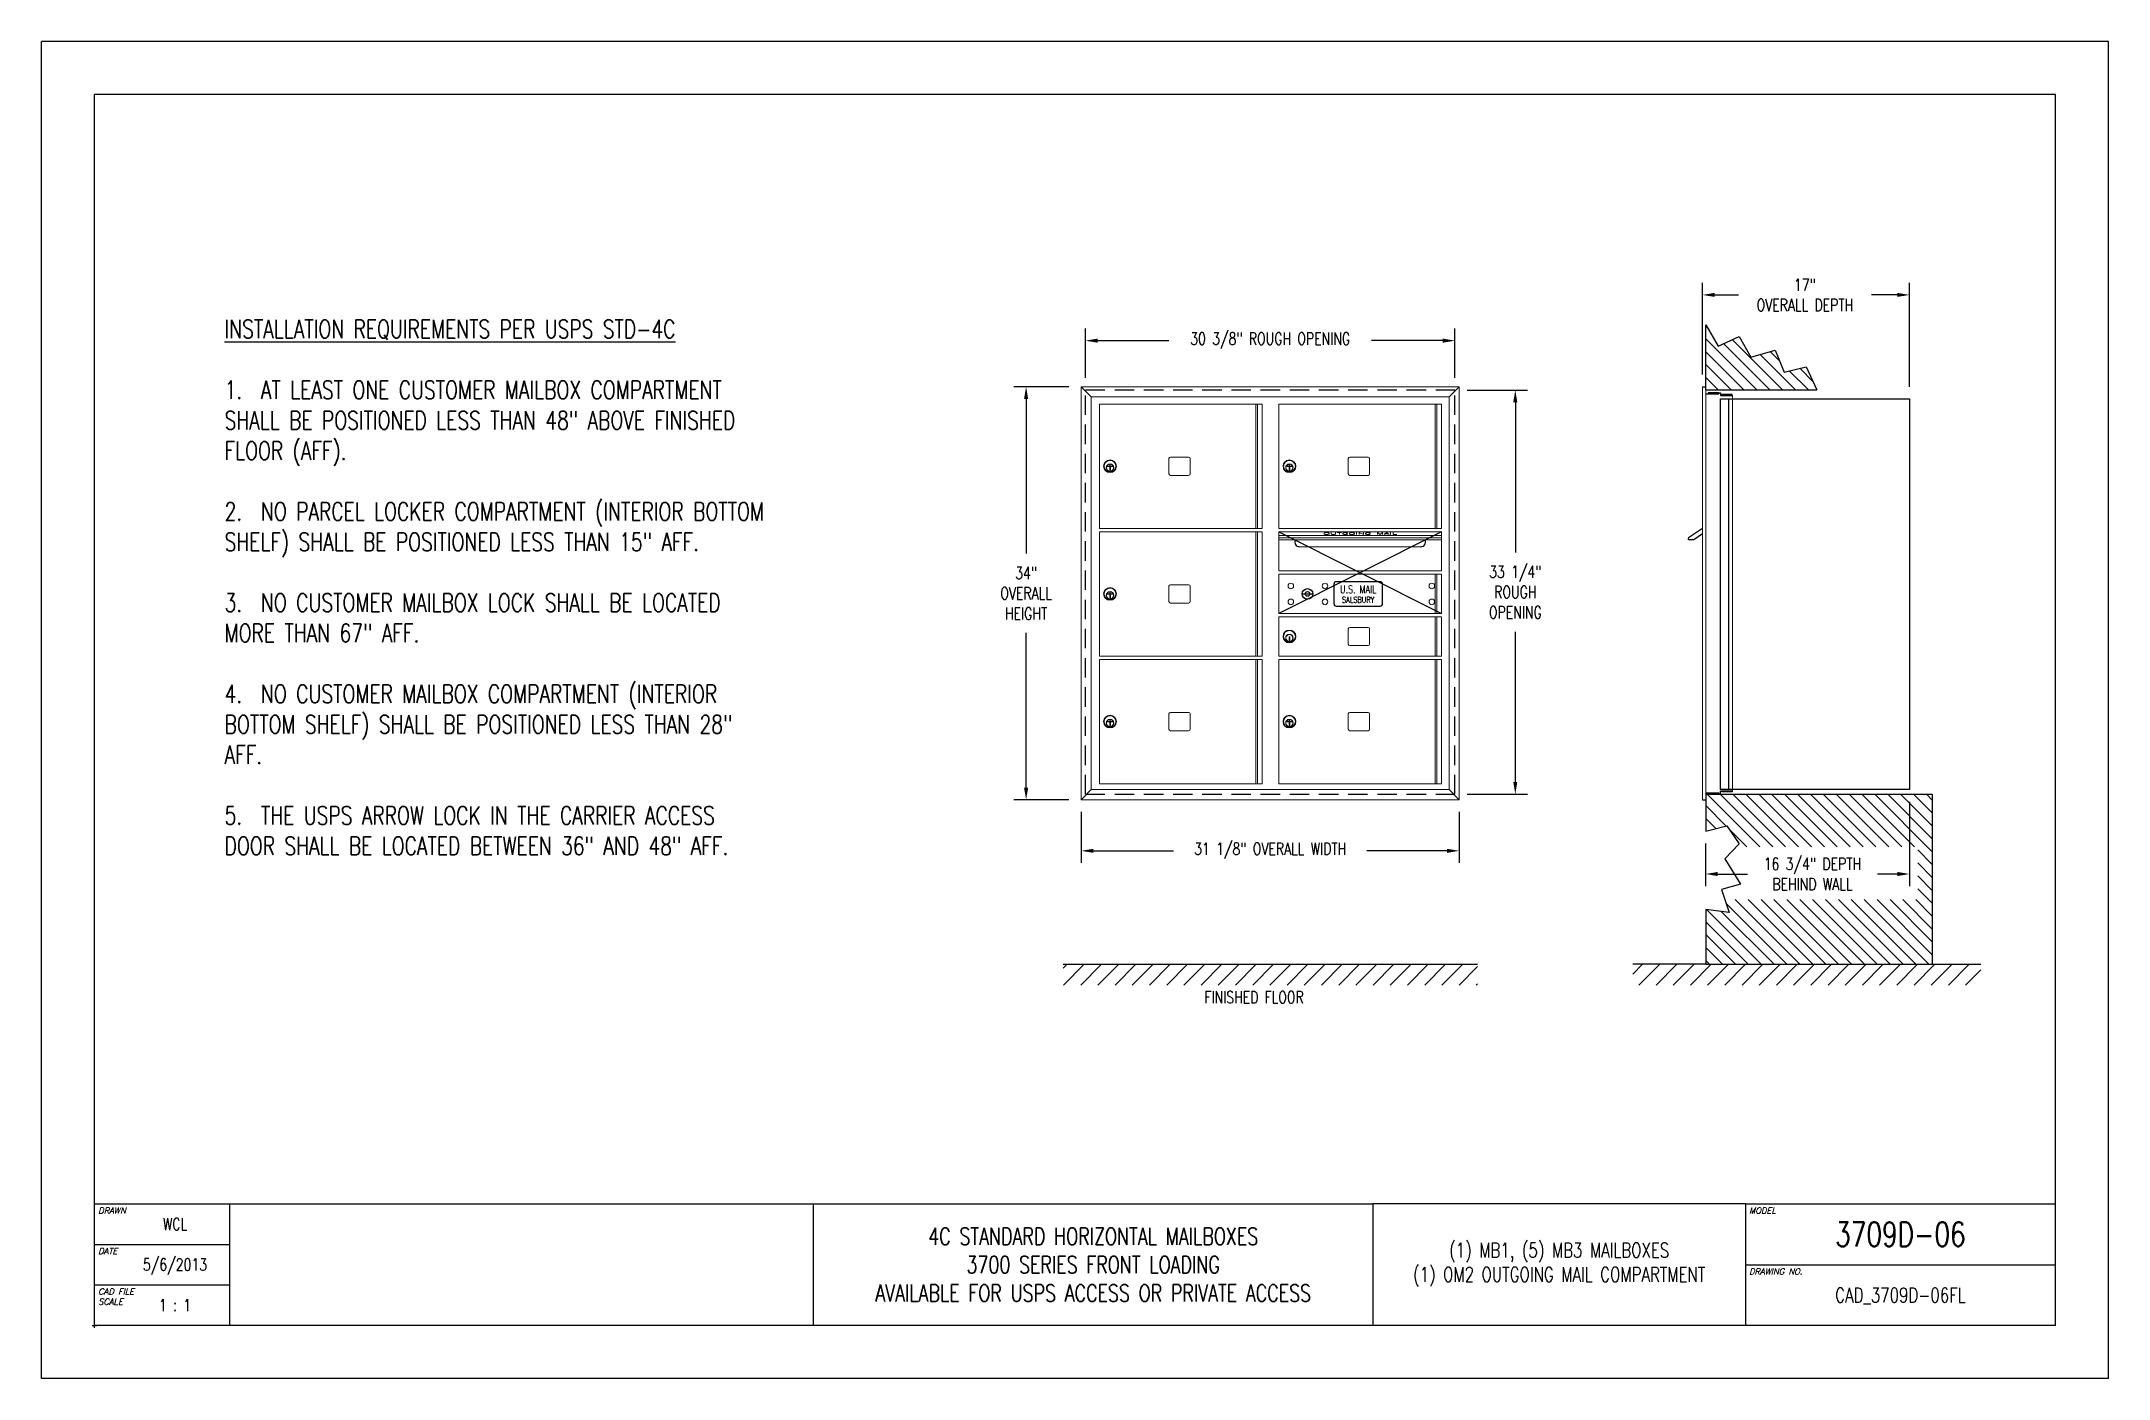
# Model space of a CAD drawing. Header units: inches. Extents: x 0 to 170, y 0 to 110.
import ezdxf
from ezdxf.enums import TextEntityAlignment as Align

# ---------------------------------------------------------------- set-up
doc = ezdxf.new("R2010")
doc.units = ezdxf.units.IN
doc.header["$MEASUREMENT"] = 0
doc.header["$PDMODE"] = 2
doc.header["$PDSIZE"] = 0.2
doc.linetypes.add('HIDDEN', pattern=[0.075, 0.05, -0.025])
doc.styles.add('Simplex Italic', font='SIMPLEX.shx', dxfattribs={"oblique": 15, "height": 3})
doc.styles.add('SQUASHED', font='simplex.shx', dxfattribs={"width": 4})
doc.styles.get("Standard").update_dxf_attribs({"font": 'simplex.shx', "width": 0.75})
doc.dimstyles.get("Standard").update_dxf_attribs({"dimtxt": 1, "dimasz": 1, "dimexe": 1, "dimexo": 1, "dimgap": 1, "dimtad": 0, "dimtih": 1, "dimtoh": 1, "dimdec": 3, "dimzin": 0, "dimdsep": 46, "dimlunit": 5, "dimtxsty": 'Standard', "dimcen": 0, "dimadec": 0, "dimazin": 0, "dimtfac": 1, "dimtdec": 3, "dimtofl": 0, "dimtmove": 0, "dimatfit": 3, "dimfxl": 1, "dimfrac": 2, "dimtolj": 1, "dimtzin": 0, "dimarcsym": 0})

# ---------------------------------------------------------------- blocks, each defined once
blk = doc.blocks.new('*D1')
at = {"color": 0, "lineweight": -2, "transparency": 16777216}
for p, q in [((136.6, 82.59), (136.6, 90.14)), ((153.62, 81.58), (153.62, 90.14)), ((137.6, 89.14), (139.56, 89.14)), ((152.62, 89.14), (150.49, 89.14))]:
    blk.add_line(p, q, dxfattribs=at)
at = {"color": 0, "lineweight": -3, "transparency": 16777216}
for points in [[(137.6, 89.31), (137.6, 88.98), (136.6, 89.14)], [(152.62, 89.31), (152.62, 88.98), (153.62, 89.14)]]:
    blk.add_solid(points, dxfattribs=at)
at = {"layer": 'Defpoints', "color": 0, "lineweight": -3, "transparency": 16777216}
for p in [(153.62, 89.14), (136.6, 81.59), (153.62, 80.58)]:
    blk.add_point(p, dxfattribs=at)
at = {"color": 0, "lineweight": -3, "transparency": 16777216, "insert": (145.02, 89.14), "char_height": 1, "attachment_point": 5}
blk.add_mtext('\\A1;17"\\POVERALL DEPTH', dxfattribs=at)
blk = doc.blocks.new('*D2')
at = {"color": 0, "lineweight": -2, "transparency": 16777216}
for p, q in [((153.62, 47.45), (153.62, 40.51)), ((136.86, 44.03), (136.86, 40.51)), ((137.86, 41.51), (140.29, 41.51)), ((152.62, 41.51), (151, 41.51))]:
    blk.add_line(p, q, dxfattribs=at)
at = {"color": 0, "lineweight": -3, "transparency": 16777216}
for points in [[(137.86, 41.68), (137.86, 41.34), (136.86, 41.51)], [(152.62, 41.68), (152.62, 41.34), (153.62, 41.51)]]:
    blk.add_solid(points, dxfattribs=at)
at = {"layer": 'Defpoints', "color": 0, "lineweight": -3, "transparency": 16777216}
for p in [(153.62, 48.45), (136.86, 45.03), (153.62, 41.51)]:
    blk.add_point(p, dxfattribs=at)
at = {"color": 0, "lineweight": -3, "transparency": 16777216, "insert": (145.64, 41.51), "char_height": 1, "attachment_point": 5}
blk.add_mtext('\\A1;16 3/4" DEPTH\\PBEHIND WALL', dxfattribs=at)
blk = doc.blocks.new('*D3')
at = {"color": 0, "lineweight": -2, "transparency": 16777216}
for p, q in [((84.5, 81.59), (79.98, 81.59)), ((80.98, 80.59), (80.98, 67.86)), ((80.98, 48.62), (80.98, 61.34)), ((84.5, 47.62), (79.98, 47.62))]:
    blk.add_line(p, q, dxfattribs=at)
at = {"color": 0, "lineweight": -3, "transparency": 16777216}
for points in [[(80.81, 80.59), (81.15, 80.59), (80.98, 81.59)], [(80.81, 48.62), (81.15, 48.62), (80.98, 47.62)]]:
    blk.add_solid(points, dxfattribs=at)
at = {"layer": 'Defpoints', "color": 0, "lineweight": -3, "transparency": 16777216}
for p in [(85.5, 81.59), (80.98, 47.62), (85.5, 47.62)]:
    blk.add_point(p, dxfattribs=at)
at = {"color": 0, "lineweight": -3, "transparency": 16777216, "insert": (80.98, 64.6), "char_height": 1, "attachment_point": 5}
blk.add_mtext('\\A1;34"\\POVERALL\\PHEIGHT', dxfattribs=at)
blk = doc.blocks.new('*D4')
at = {"color": 0, "lineweight": -2, "transparency": 16777216}
for p, q in [((85.5, 46.62), (85.5, 42.42)), ((116.6, 46.62), (116.6, 42.42)), ((86.5, 43.42), (93.11, 43.42)), ((115.6, 43.42), (109, 43.42))]:
    blk.add_line(p, q, dxfattribs=at)
at = {"color": 0, "lineweight": -3, "transparency": 16777216}
for points in [[(86.5, 43.58), (86.5, 43.25), (85.5, 43.42)], [(115.6, 43.58), (115.6, 43.25), (116.6, 43.42)]]:
    blk.add_solid(points, dxfattribs=at)
at = {"layer": 'Defpoints', "color": 0, "lineweight": -3, "transparency": 16777216}
for p in [(85.5, 47.62), (116.6, 47.62), (116.6, 43.42)]:
    blk.add_point(p, dxfattribs=at)
at = {"color": 0, "lineweight": -3, "transparency": 16777216, "insert": (101.05, 43.42), "char_height": 1, "attachment_point": 5}
blk.add_mtext('\\A1;31 1/8" OVERALL WIDTH', dxfattribs=at)
blk = doc.blocks.new('*D5')
at = {"color": 0, "lineweight": -2, "transparency": 16777216}
for p, q in [((85.86, 82.32), (85.86, 86.38)), ((86.86, 85.38), (92.71, 85.38)), ((115.24, 85.38), (109.39, 85.38)), ((116.24, 82.32), (116.24, 86.38))]:
    blk.add_line(p, q, dxfattribs=at)
at = {"color": 0, "lineweight": -3, "transparency": 16777216}
for points in [[(86.86, 85.55), (86.86, 85.21), (85.86, 85.38)], [(115.24, 85.55), (115.24, 85.21), (116.24, 85.38)]]:
    blk.add_solid(points, dxfattribs=at)
at = {"layer": 'Defpoints', "color": 0, "lineweight": -3, "transparency": 16777216}
for p in [(116.24, 85.38), (85.86, 81.32), (116.24, 81.32)]:
    blk.add_point(p, dxfattribs=at)
at = {"color": 0, "lineweight": -3, "transparency": 16777216, "insert": (101.05, 85.38), "char_height": 1, "attachment_point": 5}
blk.add_mtext('\\A1;30 3/8" ROUGH OPENING', dxfattribs=at)
blk = doc.blocks.new('*D6')
at = {"color": 0, "lineweight": -2, "transparency": 16777216}
for p, q in [((117.24, 81.32), (122.21, 81.32)), ((121.21, 80.32), (121.21, 67.96)), ((121.21, 49.07), (121.21, 61.44)), ((117.24, 48.07), (122.21, 48.07))]:
    blk.add_line(p, q, dxfattribs=at)
at = {"color": 0, "lineweight": -3, "transparency": 16777216}
for points in [[(121.04, 80.32), (121.37, 80.32), (121.21, 81.32)], [(121.04, 49.07), (121.37, 49.07), (121.21, 48.07)]]:
    blk.add_solid(points, dxfattribs=at)
at = {"layer": 'Defpoints', "color": 0, "lineweight": -3, "transparency": 16777216}
for p in [(116.24, 81.32), (116.24, 48.07), (121.21, 48.07)]:
    blk.add_point(p, dxfattribs=at)
at = {"color": 0, "lineweight": -3, "transparency": 16777216, "insert": (121.21, 64.7), "char_height": 1, "attachment_point": 5}
blk.add_mtext('\\A1;33 1/4"\\PROUGH\\POPENING', dxfattribs=at)

msp = doc.modelspace()

# ---------------------------------------------------------------- hatches: boundary and pattern name
at = {"lineweight": -3}
h = msp.add_hatch(dxfattribs=at)
h.set_pattern_fill('ANSI31', color=256, scale=6, angle=90, style=0)
h.set_pattern_definition([(135, (-1592.3547, -330.9679), (-0.5303301, -0.5303301), [])])
h.paths.add_polyline_path([(140.5763, 84.0116), (139.6144, 85.713), (137.8756, 84.9363), (136.865, 86.6746), (136.865, 81.3237), (146.0074, 81.3237), (145.1267, 83.2349), (143.3139, 82.791), (142.574, 84.6034)])
h = msp.add_hatch(dxfattribs=at)
h.set_pattern_fill('ANSI31', color=256, scale=6, angle=90, style=0)
h.set_pattern_definition([(135, (-1592.3547, -309.9679), (-0.5303301, -0.5303301), [])])
h.paths.add_polyline_path([(136.865, 48.0737), (136.865, 47.6167), (136.865, 45.0332), (138.6064, 45.4677), (139.606, 43.989), (139.3722, 43.7391), (154.3008, 43.7391), (154.3008, 39.4012), (138.4392, 39.4012), (138.7877, 38.3385), (136.865, 38.5952), (136.865, 34.0837), (155.5, 34.0837), (155.5, 48.0737)])
h = msp.add_hatch(dxfattribs=at)
h.set_pattern_fill('ANSI31', scale=8, style=0)
h.set_pattern_definition([(45, (-1411.8278, -177.9914), (-0.7071068, 0.7071068), [])])
h.paths.add_polyline_path([(118.1, 32.3733), (118.1, 34.0837), (84.0404, 34.0837), (84.0404, 32.3733)])
h = msp.add_hatch(dxfattribs=at)
h.set_pattern_fill('ANSI31', scale=8, style=0)
h.set_pattern_definition([(45, (-1425.3278, -177.9914), (-0.7071068, 0.7071068), [])])
h.paths.add_polyline_path([(130.865, 34.0837), (130.865, 32.3733), (159.5, 32.3733), (159.5, 34.0837), (153.5, 34.0837), (136.865, 34.0837)])

# ---------------------------------------------------------------- linework, layer by layer
at = {"color": 7}
for p, q in [((170, 110), (0, 110)), ((0, 0), (0, 110)), ((170, 0), (170, 110)), ((165.625, 105.625), (4.375, 105.625)), ((4.375, 4.375), (4.375, 105.625)), ((165.625, 4.375), (165.625, 105.625)), ((15.505, 4.375), (15.505, 14.375)), ((63.5, 4.375), (63.5, 14.375)), ((4.375, 11.045), (15.505, 11.045)), ((140.125, 9.375), (165.625, 9.375)), ((4.375, 7.715), (15.505, 7.715)), ((165.625, 4.375), (4.375, 4.375)), ((170, 0), (0, 0))]:
    msp.add_line(p, q, dxfattribs=at)
at = {"color": 7, "lineweight": -3}
for p, q in [((136.865, 86.6746), (137.8756, 84.9363)), ((136.865, 81.3237), (136.865, 86.6746)), ((137.8756, 84.9363), (139.6144, 85.713)), ((139.6144, 85.713), (140.5763, 84.0116)), ((140.5763, 84.0116), (142.574, 84.6034)), ((142.574, 84.6034), (143.3139, 82.791)), ((143.3139, 82.791), (145.1267, 83.2349)), ((145.1267, 83.2349), (146.0074, 81.3237)), ((136.6, 81.5867), (136.865, 81.5867)), ((136.865, 81.3237), (146.0074, 81.3237)), ((136.865, 81.0187), (137.95, 81.0187)), ((137.07, 81.0827), (137.07, 81.0187)), ((137.93, 81.0827), (137.07, 81.0827)), ((137.93, 81.0187), (137.93, 81.0827)), ((137.95, 81.0867), (138.07, 81.0867)), ((137.95, 81.0867), (137.95, 81.0187)), ((138.07, 81.0867), (138.07, 80.8747)), ((138.07, 80.8747), (139.07, 80.8747)), ((138.07, 48.4487), (138.07, 80.5837)), ((138.07, 80.5837), (153.625, 80.5837)), ((139.05, 80.9387), (138.19, 80.9387)), ((138.19, 80.9387), (138.19, 80.8747)), ((138.77, 48.4487), (138.77, 80.5837)), ((139.05, 80.8747), (139.05, 80.9387)), ((153.625, 80.5837), (153.625, 48.4487)), ((136.6, 47.6167), (136.865, 47.6167)), ((136.865, 48.1847), (137.95, 48.1847)), ((136.865, 48.0737), (155.5, 48.0737)), ((136.865, 48.0737), (136.865, 45.0332)), ((137.07, 48.1207), (137.07, 48.1847)), ((137.93, 48.1207), (137.07, 48.1207)), ((137.93, 48.1847), (137.93, 48.1207)), ((137.95, 48.1167), (137.95, 48.1847)), ((137.95, 48.1167), (138.07, 48.1167)), ((153.625, 48.4487), (138.07, 48.4487)), ((138.07, 48.4487), (139.07, 48.4487)), ((138.07, 48.1167), (138.07, 48.3287)), ((138.07, 48.3287), (139.07, 48.3287)), ((138.19, 48.2647), (138.19, 48.3287)), ((139.05, 48.2647), (138.19, 48.2647)), ((139.05, 48.3287), (139.05, 48.2647)), ((155.5, 48.0737), (155.5, 34.0837)), ((136.865, 38.5952), (136.865, 34.0837)), ((84.0404, 34.0837), (118.1, 34.0837)), ((136.865, 34.0837), (130.865, 34.0837)), ((136.865, 34.0837), (155.5, 34.0837)), ((155.5, 34.0837), (159.5, 34.0837))]:
    msp.add_line(p, q, dxfattribs=at)
at = {"color": 7, "linetype": 'Continuous', "lineweight": 15}
for p, q in [((85.504, 47.6167), (85.504, 81.5867)), ((85.504, 81.5867), (116.6, 81.5867)), ((85.504, 81.5867), (86.336, 80.7547)), ((86.336, 48.4487), (86.336, 80.7547)), ((86.336, 80.7547), (115.768, 80.7547)), ((87.007, 80.1637), (100.382, 80.1637)), ((87.007, 80.1637), (87.007, 69.9337)), ((99.8632, 80.1637), (99.8632, 69.9337)), ((100.004, 80.1637), (100.004, 69.9337)), ((100.382, 69.9337), (100.382, 80.1637)), ((101.761, 80.1637), (115.136, 80.1637)), ((101.761, 80.1637), (101.761, 69.9337)), ((114.6172, 80.1637), (114.6172, 69.9337)), ((114.758, 80.1637), (114.758, 69.9337)), ((115.136, 69.9337), (115.136, 80.1637)), ((116.6, 81.5867), (115.768, 80.7547)), ((115.768, 80.7547), (115.768, 48.4487)), ((116.6, 81.5867), (116.6, 47.6167)), ((136.6, 81.5867), (136.6, 47.6167)), ((136.865, 81.5867), (136.865, 47.6167)), ((139.07, 80.8747), (139.07, 48.3287)), ((87.852, 75.0287), (87.852, 74.7287)), ((87.912, 75.0287), (87.852, 75.0287)), ((87.912, 74.7287), (87.912, 75.0287)), ((92.722, 75.6737), (92.722, 74.4237)), ((94.347, 75.7987), (92.847, 75.7987)), ((94.472, 74.4237), (94.472, 75.6737)), ((102.606, 75.0287), (102.606, 74.7287)), ((102.666, 75.0287), (102.606, 75.0287)), ((102.666, 74.7287), (102.666, 75.0287)), ((107.476, 75.6737), (107.476, 74.4237)), ((109.101, 75.7987), (107.601, 75.7987)), ((109.226, 74.4237), (109.226, 75.6737)), ((87.852, 74.7287), (87.912, 74.7287)), ((92.847, 74.2987), (94.347, 74.2987)), ((102.606, 74.7287), (102.666, 74.7287)), ((107.601, 74.2987), (109.101, 74.2987)), ((87.007, 69.9337), (100.382, 69.9337)), ((101.761, 69.9337), (115.136, 69.9337)), ((87.007, 69.6637), (100.382, 69.6637)), ((87.007, 69.6637), (87.007, 59.4337)), ((99.8632, 69.6637), (99.8632, 59.4337)), ((100.004, 69.6637), (100.004, 59.4337)), ((100.382, 59.4337), (100.382, 69.6637)), ((101.761, 69.6637), (101.761, 66.4337)), ((115.136, 66.4337), (115.136, 69.6637)), ((92.722, 65.1737), (92.722, 63.9237)), ((94.347, 65.2987), (92.847, 65.2987)), ((94.472, 63.9237), (94.472, 65.1737)), ((101.761, 66.1637), (115.136, 66.1637)), ((101.761, 66.1637), (101.761, 62.9337)), ((114.6172, 66.1637), (114.6172, 62.9337)), ((114.758, 66.1637), (114.758, 62.9337)), ((115.136, 62.9337), (115.136, 66.1637)), ((87.852, 64.5287), (87.852, 64.2287)), ((87.912, 64.5287), (87.852, 64.5287)), ((87.852, 64.2287), (87.912, 64.2287)), ((87.912, 64.2287), (87.912, 64.5287)), ((92.847, 63.7987), (94.347, 63.7987)), ((101.761, 62.9337), (115.136, 62.9337)), ((101.761, 62.6637), (101.761, 59.4337)), ((101.761, 62.6637), (115.136, 62.6637)), ((107.476, 61.6737), (107.476, 60.4237)), ((109.101, 61.7987), (107.601, 61.7987)), ((109.226, 60.4237), (109.226, 61.6737)), ((114.6172, 62.6637), (114.6172, 59.4337)), ((114.758, 62.6637), (114.758, 59.4337)), ((115.136, 59.4337), (115.136, 62.6637)), ((102.666, 61.0287), (102.606, 61.0287)), ((102.606, 61.0287), (102.606, 60.7287)), ((102.606, 60.7287), (102.666, 60.7287)), ((102.666, 60.7287), (102.666, 61.0287)), ((107.601, 60.2987), (109.101, 60.2987)), ((87.007, 59.4337), (100.382, 59.4337)), ((87.007, 59.1637), (100.382, 59.1637)), ((87.007, 59.1637), (87.007, 48.9337)), ((99.8632, 59.1637), (99.8632, 48.9337)), ((100.004, 59.1637), (100.004, 48.9337)), ((100.382, 48.9337), (100.382, 59.1637)), ((101.761, 59.4337), (115.136, 59.4337)), ((101.761, 59.1637), (115.136, 59.1637)), ((101.761, 59.1637), (101.761, 48.9337)), ((114.6172, 59.1637), (114.6172, 48.9337)), ((114.758, 59.1637), (114.758, 48.9337)), ((115.136, 48.9337), (115.136, 59.1637)), ((92.722, 54.6737), (92.722, 53.4237)), ((94.347, 54.7987), (92.847, 54.7987)), ((94.472, 53.4237), (94.472, 54.6737)), ((107.476, 54.6737), (107.476, 53.4237)), ((109.101, 54.7987), (107.601, 54.7987)), ((109.226, 53.4237), (109.226, 54.6737)), ((87.852, 54.0287), (87.852, 53.7287)), ((87.912, 54.0287), (87.852, 54.0287)), ((87.852, 53.7287), (87.912, 53.7287)), ((87.912, 53.7287), (87.912, 54.0287)), ((92.847, 53.2987), (94.347, 53.2987)), ((102.606, 54.0287), (102.606, 53.7287)), ((102.666, 54.0287), (102.606, 54.0287)), ((102.606, 53.7287), (102.666, 53.7287)), ((102.666, 53.7287), (102.666, 54.0287)), ((107.601, 53.2987), (109.101, 53.2987)), ((85.504, 47.6167), (86.336, 48.4487)), ((116.6, 47.6167), (85.504, 47.6167)), ((115.768, 48.4487), (86.336, 48.4487)), ((87.007, 48.9337), (100.382, 48.9337)), ((101.761, 48.9337), (115.136, 48.9337)), ((116.6, 47.6167), (115.768, 48.4487))]:
    msp.add_line(p, q, dxfattribs=at)
at = {"color": 7, "linetype": 'HIDDEN', "lineweight": -3, "ltscale": 32}
for p, q in [((85.8645, 81.3237), (116.2395, 81.3237)), ((85.8645, 48.0737), (85.8645, 81.3237)), ((116.2395, 48.0737), (116.2395, 81.3237)), ((85.8645, 48.0737), (116.2395, 48.0737))]:
    msp.add_line(p, q, dxfattribs=at)
at = {"lineweight": -3}
for p, q in [((136.6, 69.9337), (135.4521, 69.1583)), ((101.761, 69.6637), (115.136, 62.9337)), ((115.136, 69.6637), (101.761, 62.9337)), ((135.8784, 68.9937), (135.5025, 68.9937)), ((136.6, 69.4812), (135.8784, 68.9937)), ((106.289, 65.3487), (106.289, 63.7487)), ((110.089, 65.5487), (106.489, 65.5487)), ((110.289, 63.7487), (110.289, 65.3487)), ((103.6835, 64.5487), (104.5585, 64.5487)), ((106.489, 63.5487), (110.089, 63.5487)), ((136.865, 45.0332), (138.6064, 45.4677)), ((138.6064, 45.4677), (139.606, 43.989)), ((139.606, 43.989), (138.4465, 42.7501)), ((138.4465, 42.7501), (139.7259, 40.672)), ((139.7259, 40.672), (138.1666, 40.2324)), ((138.1666, 40.2324), (138.7877, 38.3385)), ((138.7877, 38.3385), (136.865, 38.5952)), ((4.375, 14.375), (15.505, 14.375)), ((15.505, 14.375), (63.5, 14.375)), ((63.5, 14.375), (109.5, 14.375)), ((109.5, 14.375), (109.5, 4.375)), ((140.125, 14.375), (109.5, 14.375)), ((140.125, 14.375), (140.125, 4.375)), ((140.125, 14.375), (165.625, 14.375))]:
    msp.add_line(p, q, dxfattribs=at)
at = {"linetype": 'Continuous', "lineweight": 15}
for p, q in [((101.761, 69.6637), (115.136, 69.6637)), ((101.761, 69.3637), (115.1362, 69.3637)), ((101.761, 69.1737), (115.1362, 69.1737)), ((101.761, 68.9937), (115.1362, 68.9937)), ((103.4637, 68.4337), (113.4337, 68.4337)), ((101.761, 66.4337), (115.136, 66.4337))]:
    msp.add_line(p, q, dxfattribs=at)
at = {"color": 7, "linetype": 'Continuous', "lineweight": 15, "extrusion": (5.68252e-15, 4.67765e-15, -1)}
for centre, radius in [((-87.882, 75.0487), 0.525), ((-87.882, 75.0487), 0.485), ((-87.882, 74.9287), 0.3), ((-102.636, 75.0487), 0.525), ((-102.636, 75.0487), 0.485), ((-102.636, 74.9287), 0.3), ((-87.882, 64.5487), 0.525), ((-87.882, 64.5487), 0.485), ((-87.882, 64.4287), 0.3), ((-87.882, 54.0487), 0.525), ((-87.882, 54.0487), 0.485), ((-102.636, 54.0487), 0.525), ((-102.636, 54.0487), 0.485), ((-87.882, 53.9287), 0.3), ((-102.636, 53.9287), 0.3)]:
    msp.add_circle(centre, radius, dxfattribs=at)
at = {"color": 7, "linetype": 'Continuous', "lineweight": 15}
for centre, radius in [((87.882, 74.9287), 0.31), ((87.882, 74.9287), 0.285), ((102.636, 74.9287), 0.31), ((102.636, 74.9287), 0.285), ((87.882, 64.4287), 0.31), ((87.882, 64.4287), 0.285), ((102.636, 60.9287), 0.31), ((102.636, 60.9287), 0.285), ((87.882, 53.9287), 0.31), ((87.882, 53.9287), 0.285), ((102.636, 53.9287), 0.31), ((102.636, 53.9287), 0.285)]:
    msp.add_circle(centre, radius, dxfattribs=at)
at = {"color": 7, "linetype": 'Continuous', "lineweight": 15, "extrusion": (1.09534e-15, 5.8752e-15, -1)}
for centre in [(-102.746, 65.2047), (-105.559, 65.2047), (-102.746, 63.8927), (-105.559, 63.8927)]:
    msp.add_circle(centre, 0.23, dxfattribs=at)
at = {"lineweight": -3}
for radius in [0.4375, 0.1875]:
    msp.add_circle((104.121, 64.5487), radius, dxfattribs=at)
at = {"color": 7, "linetype": 'Continuous', "lineweight": 15, "extrusion": (9.67756e-16, 5.8504e-15, -1)}
for centre in [(-114.341, 65.2047), (-114.341, 63.8927)]:
    msp.add_circle(centre, 0.23, dxfattribs=at)
at = {"color": 7, "linetype": 'Continuous', "lineweight": 15, "extrusion": (1.83338e-14, 6.74315e-15, -1)}
for centre, radius in [((-102.636, 61.0487), 0.525), ((-102.636, 61.0487), 0.485), ((-102.636, 60.9287), 0.3)]:
    msp.add_circle(centre, radius, dxfattribs=at)
at = {"color": 7, "linetype": 'Continuous', "lineweight": 15}
for centre, start, end in [((92.847, 75.6737), 90, 180), ((94.347, 75.6737), 0, 90), ((107.601, 75.6737), 90, 180), ((109.101, 75.6737), 0, 90), ((92.847, 74.4237), 180, 270), ((94.347, 74.4237), 270, 360), ((107.601, 74.4237), 180, 270), ((109.101, 74.4237), 270, 360), ((92.847, 65.1737), 90, 180), ((94.347, 65.1737), 0, 90), ((92.847, 63.9237), 180, 270), ((94.347, 63.9237), 270, 360), ((107.601, 61.6737), 90, 180), ((109.101, 61.6737), 0, 90), ((107.601, 60.4237), 180, 270), ((109.101, 60.4237), 270, 360), ((92.847, 54.6737), 90, 180), ((94.347, 54.6737), 0, 90), ((107.601, 54.6737), 90, 180), ((109.101, 54.6737), 0, 90), ((92.847, 53.4237), 180, 270), ((94.347, 53.4237), 270, 360), ((107.601, 53.4237), 180, 270), ((109.101, 53.4237), 270, 360)]:
    msp.add_arc(centre, 0.125, start, end, dxfattribs=at)
at = {"lineweight": -3}
for centre, radius, start, end in [((103.4637, 68.8237), 0.39, 154.157587, 270), ((113.4337, 68.8237), 0.39, 270, 25.842413), ((135.5025, 69.0837), 0.09, 124.040027, 270), ((106.489, 65.3487), 0.2, 90, 180), ((110.089, 65.3487), 0.2, 0, 90), ((106.489, 63.7487), 0.2, 180, 270), ((110.089, 63.7487), 0.2, 270, 0)]:
    msp.add_arc(centre, radius, start, end, dxfattribs=at)
at = {"color": 7, "lineweight": -3}
for p in [(87.882, 75.0487), (102.636, 75.0487), (87.882, 64.5487), (87.882, 54.0487), (102.636, 54.0487)]:
    msp.add_point(p, dxfattribs=at)
at = {"lineweight": -3}
msp.add_point((4.375, 4.375), dxfattribs=at)

# ---------------------------------------------------------------- texts
at = {"color": 7, "style": 'Simplex Italic', "oblique": 15}
for s, p in [('DRAWN', (4.675, 14.075)), ('MODEL', (140.425, 14.075)), ('DATE', (4.675, 10.745)), ('DRAWING NO.', (140.425, 9.065))]:
    msp.add_text(s, height=0.5, dxfattribs=at).set_placement(p, align=Align.TOP_LEFT)
at = {"color": 7, "width": 0.75}
for s, height, p in [('WCL', 1, (10.9912, 12.71)), ('5/6/2013', 1, (10.9912, 9.385)), ('CAD_3709D-06FL', 1.2, (152.875, 6.875)), ('1 : 1', 1, (10.9912, 6.05))]:
    msp.add_text(s, height=height, dxfattribs=at).set_placement(p, align=Align.MIDDLE_CENTER)
at = {"color": 7, "insert": (15.0714, 87.0834), "char_height": 1.5, "width": 48.496496, "attachment_point": 1}
msp.add_mtext('{\\LINSTALLATION REQUIREMENTS PER USPS STD-4C}\\P\\P1.  AT LEAST ONE CUSTOMER MAILBOX COMPARTMENT SHALL BE POSITIONED LESS THAN 48" ABOVE FINISHED FLOOR (AFF).\\P\\P2.  NO PARCEL LOCKER COMPARTMENT (INTERIOR BOTTOM SHELF) SHALL BE POSITIONED LESS THAN 15" AFF.\\P\\P3.  NO CUSTOMER MAILBOX LOCK SHALL BE LOCATED MORE THAN 67" AFF.\\P\\P4.  NO CUSTOMER MAILBOX COMPARTMENT (INTERIOR BOTTOM SHELF) SHALL BE POSITIONED LESS THAN 28" AFF.\\P\\P5.  THE USPS ARROW LOCK IN THE CARRIER ACCESS DOOR SHALL BE LOCATED BETWEEN 36" AND 48" AFF.', dxfattribs=at)
at = {"lineweight": -3, "insert": (108.4487, 69.5137), "char_height": 0.15, "width": 8, "attachment_point": 5, "style": 'SQUASHED'}
msp.add_mtext('OUTGOING MAIL', dxfattribs=at)
at = {"lineweight": -3, "attachment_point": 5}
for s, insert, char_height, width in [('U.S. MAIL', (108.289, 64.9328), 0.64, 5.611748), ('SALSBURY', (108.289, 64.0636), 0.5, 5.611748), ('4C STANDARD HORIZONTAL MAILBOXES\\P3700 SERIES FRONT LOADING\\PAVAILABLE FOR USPS ACCESS OR PRIVATE ACCESS                                                    ', (86.5, 9.375), 1.4, 55.324242), ('(1) MB1, (5) MB3 MAILBOXES\\P(1) OM2 OUTGOING MAIL COMPARTMENT', (124.8125, 9.375), 1.2, 32.585839)]:
    msp.add_mtext(s, dxfattribs=dict(at, insert=insert, char_height=char_height, width=width))
at = {"color": 7, "lineweight": -3}
for s, insert, char_height, width, attachment_point in [('FINISHED FLOOR', (95.6415, 31.8775), 1, 19.392164, 1), ('3709D-06', (152.875, 12.875), 2, 15.53206, 2)]:
    msp.add_mtext(s, dxfattribs=dict(at, insert=insert, char_height=char_height, width=width, attachment_point=attachment_point))
at = {"color": 7, "lineweight": -3, "insert": (4.675, 7.415), "char_height": 0.5, "width": 6.133886, "attachment_point": 1, "style": 'Simplex Italic'}
msp.add_mtext('CAD FILE\\PSCALE', dxfattribs=at)

# ---------------------------------------------------------------- dimensions: what is measured, and where the dimension line sits
at = {"lineweight": -3}
dim = msp.add_linear_dim(base=(153.625, 89.1435), p1=(136.6, 81.5867), p2=(153.625, 80.5837), text='<>\\POVERALL DEPTH', dimstyle='Standard', override={"dimpost": '"'}, dxfattribs=at)
dim.commit()
dim.dimension.update_dxf_attribs({"geometry": '*D1', "text_midpoint": (145.0239, 89.1435), "dimtype": 160})
at = {"color": 7, "lineweight": -3}
for base, p1, p2, text, picture, middle in [((116.2395, 85.379), (85.8645, 81.3237), (116.2395, 81.3237), '<> ROUGH OPENING', '*D5', (101.052, 85.379)), ((116.6, 43.4181), (85.504, 47.6167), (116.6, 47.6167), '<> OVERALL WIDTH', '*D4', (101.052, 43.4181))]:
    dim = msp.add_linear_dim(base=base, p1=p1, p2=p2, text=text, dimstyle='Standard', override={"dimpost": '"'}, dxfattribs=at)
    dim.commit()
    dim.dimension.update_dxf_attribs({"geometry": picture, "text_midpoint": middle})
for base, p1, p2, text, picture, middle in [((80.981, 47.6167), (85.504, 81.5867), (85.504, 47.6167), '<>\\POVERALL\\PHEIGHT', '*D3', (80.981, 64.6017)), ((121.2082, 48.0737), (116.2395, 81.3237), (116.2395, 48.0737), '<>\\PROUGH\\POPENING', '*D6', (121.2082, 64.6987))]:
    dim = msp.add_linear_dim(base=base, p1=p1, p2=p2, angle=90, text=text, dimstyle='Standard', override={"dimpost": '"'}, dxfattribs=at)
    dim.commit()
    dim.dimension.update_dxf_attribs({"geometry": picture, "text_midpoint": middle})
dim = msp.add_linear_dim(base=(153.625, 41.5112), p1=(136.865, 45.0332), p2=(153.625, 48.4487), text='<> DEPTH\\PBEHIND WALL', dimstyle='Standard', override={"dimpost": '"'}, dxfattribs=at)
dim.commit()
dim.dimension.update_dxf_attribs({"geometry": '*D2', "text_midpoint": (145.6433, 41.5112), "dimtype": 160})

doc.saveas('drawing.dxf')
